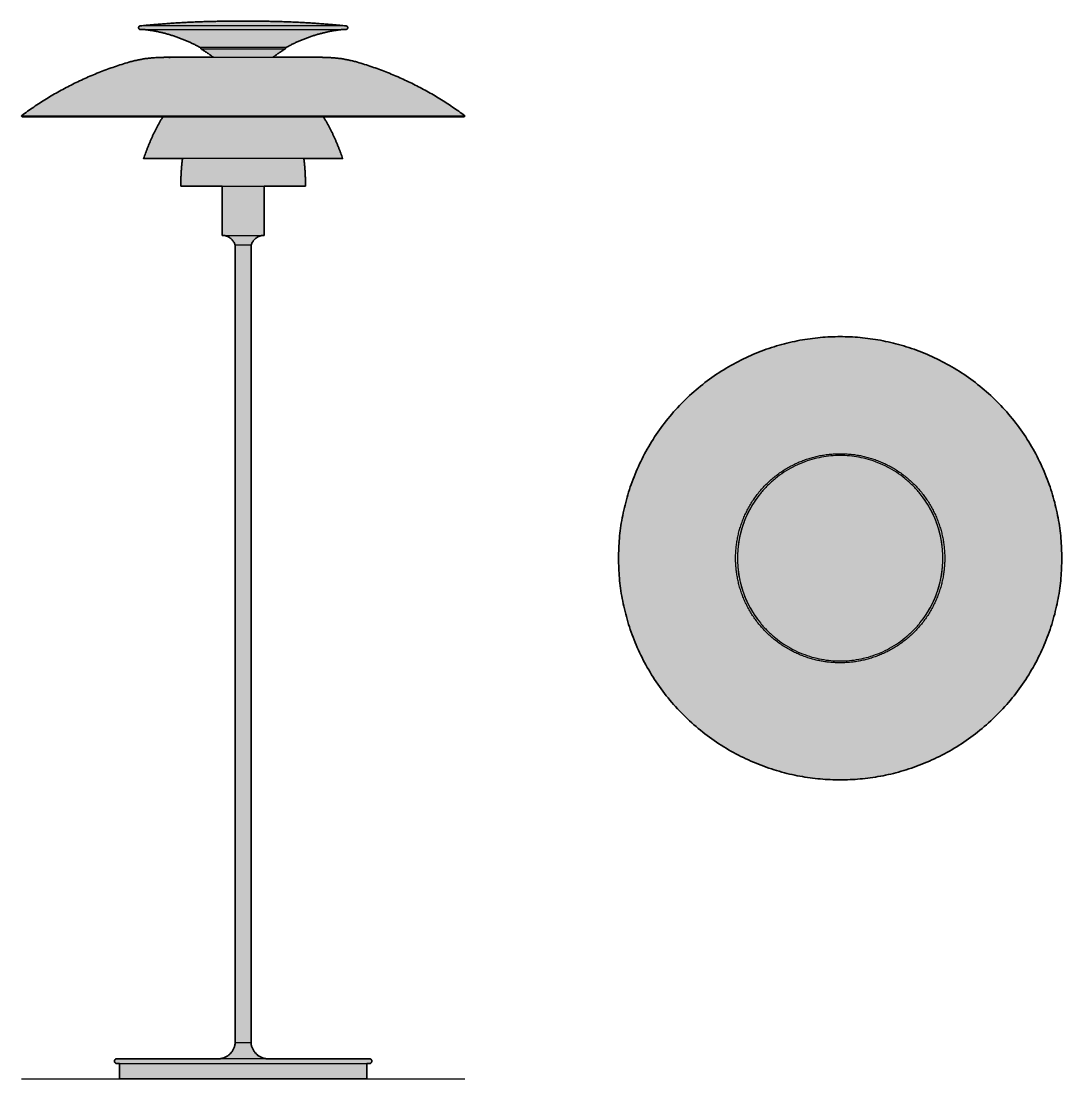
# Model space of a CAD drawing. Header units: millimetres. Extents: x 0 to 1291, y 0 to 1313.
import ezdxf

# ---------------------------------------------------------------- set-up
doc = ezdxf.new("R2010")
doc.units = ezdxf.units.MM
doc.layers.add('Blocks', color=7, linetype='Continuous')
doc.layers.add('Blocks$Fill', color=7, linetype='Continuous', true_color=0xffffff)
for name, color, linetype, lineweight, true_color in [('Blocks$Inner', 7, 'Continuous', 25, 0x007f00), ('Blocks$Outline', 7, 'Continuous', 35, 0xff3f3f), ('Groud', 7, 'Continuous', 25, 0x243775)]:
    doc.layers.add(name, color=color, linetype=linetype, lineweight=lineweight, true_color=true_color)

# ---------------------------------------------------------------- blocks, each defined once
blk = doc.blocks.new('PH 80 Floor Lamp Top')
at = {"layer": 'Blocks$Fill'}
blk.add_hatch(color=256, dxfattribs=at).paths.add_polyline_path([(0, 0), (0.1, -6.1), (0.3, -12.3), (0.6, -18.5), (1.1, -24.7), (1.8, -31), (2.5, -37.3), (3.5, -43.7), (4.6, -50.1), (5.9, -56.5), (7.3, -62.9), (8.9, -69.3), (10.6, -75.7), (12.5, -82.1), (14.6, -88.5), (16.9, -94.9), (19.3, -101.3), (21.9, -107.6), (24.7, -113.9), (27.6, -120.2), (30.7, -126.4), (34, -132.5), (37.5, -138.6), (41.1, -144.6), (44.8, -150.5), (48.8, -156.4), (52.9, -162.2), (57.1, -167.8), (61.5, -173.4), (66.1, -178.9), (70.8, -184.2), (75.6, -189.4), (80.6, -194.5), (85.7, -199.5), (90.9, -204.3), (96.2, -209), (101.7, -213.6), (107.3, -218), (112.9, -222.2), (118.7, -226.3), (124.6, -230.3), (130.5, -234), (136.5, -237.7), (142.6, -241.1), (148.8, -244.4), (155, -247.5), (161.2, -250.4), (167.5, -253.2), (173.8, -255.8), (180.2, -258.2), (186.6, -260.5), (193, -262.6), (199.4, -264.5), (205.8, -266.2), (212.2, -267.8), (218.7, -269.3), (225, -270.5), (231.4, -271.6), (237.8, -272.6), (244.1, -273.4), (250.4, -274), (256.6, -274.5), (262.8, -274.8), (269, -275), (275.1, -275.1), (281.2, -275), (287.4, -274.8), (293.6, -274.5), (299.8, -274), (306.1, -273.4), (312.4, -272.6), (318.8, -271.6), (325.2, -270.5), (331.6, -269.3), (338, -267.8), (344.4, -266.2), (350.8, -264.5), (357.2, -262.6), (363.6, -260.5), (370, -258.2), (376.4, -255.8), (382.7, -253.2), (389, -250.4), (395.3, -247.5), (401.5, -244.4), (407.6, -241.1), (413.7, -237.7), (419.7, -234), (425.7, -230.3), (431.5, -226.3), (437.3, -222.2), (442.9, -218), (448.5, -213.6), (454, -209), (459.3, -204.3), (464.5, -199.5), (469.6, -194.5), (474.6, -189.4), (479.4, -184.2), (484.1, -178.9), (488.7, -173.4), (493.1, -167.8), (497.3, -162.2), (501.4, -156.4), (505.4, -150.5), (509.1, -144.6), (512.8, -138.6), (516.2, -132.5), (519.5, -126.4), (522.6, -120.2), (525.5, -113.9), (528.3, -107.6), (530.9, -101.3), (533.3, -94.9), (535.6, -88.5), (537.7, -82.1), (539.6, -75.7), (541.4, -69.3), (542.9, -62.9), (544.4, -56.5), (545.6, -50.1), (546.7, -43.7), (547.7, -37.3), (548.5, -31), (549.1, -24.7), (549.6, -18.5), (549.9, -12.3), (550.1, -6.1), (550.2, 0), (550.1, 6.1), (549.9, 12.3), (549.6, 18.5), (549.1, 24.7), (548.5, 31), (547.7, 37.3), (546.7, 43.7), (545.6, 50.1), (544.4, 56.5), (542.9, 62.9), (541.4, 69.3), (539.6, 75.7), (537.7, 82.1), (535.6, 88.5), (533.3, 94.9), (530.9, 101.3), (528.3, 107.6), (525.5, 113.9), (522.6, 120.2), (519.5, 126.4), (516.2, 132.5), (512.8, 138.6), (509.1, 144.6), (505.4, 150.5), (501.4, 156.4), (497.3, 162.2), (493.1, 167.8), (488.7, 173.4), (484.1, 178.9), (479.4, 184.2), (474.6, 189.4), (469.6, 194.5), (464.5, 199.5), (459.3, 204.3), (454, 209), (448.5, 213.6), (442.9, 218), (437.3, 222.2), (431.5, 226.3), (425.7, 230.3), (419.7, 234), (413.7, 237.7), (407.6, 241.1), (401.5, 244.4), (395.3, 247.5), (389, 250.4), (382.7, 253.2), (376.4, 255.8), (370, 258.2), (363.6, 260.5), (357.2, 262.6), (350.8, 264.5), (344.4, 266.2), (338, 267.8), (331.6, 269.3), (325.2, 270.5), (318.8, 271.6), (312.4, 272.6), (306.1, 273.4), (299.8, 274), (293.6, 274.5), (287.4, 274.8), (281.2, 275), (275.1, 275.1), (269, 275), (262.8, 274.8), (256.6, 274.5), (250.4, 274), (244.1, 273.4), (237.8, 272.6), (231.4, 271.6), (225, 270.5), (218.7, 269.3), (212.2, 267.8), (205.8, 266.2), (199.4, 264.5), (193, 262.6), (186.6, 260.5), (180.2, 258.2), (173.8, 255.8), (167.5, 253.2), (161.2, 250.4), (155, 247.5), (148.8, 244.4), (142.6, 241.1), (136.5, 237.7), (130.5, 234), (124.6, 230.3), (118.7, 226.3), (112.9, 222.2), (107.3, 218), (101.7, 213.6), (96.2, 209), (90.9, 204.3), (85.7, 199.5), (80.6, 194.5), (75.6, 189.4), (70.8, 184.2), (66.1, 178.9), (61.5, 173.4), (57.1, 167.8), (52.9, 162.2), (48.8, 156.4), (44.8, 150.5), (41.1, 144.6), (37.5, 138.6), (34, 132.5), (30.7, 126.4), (27.6, 120.2), (24.7, 113.9), (21.9, 107.6), (19.3, 101.3), (16.9, 94.9), (14.6, 88.5), (12.5, 82.1), (10.6, 75.7), (8.9, 69.3), (7.3, 62.9), (5.9, 56.5), (4.6, 50.1), (3.5, 43.7), (2.5, 37.3), (1.8, 31), (1.1, 24.7), (0.6, 18.5), (0.3, 12.3), (0.1, 6.1)], flags=0)
at = {"layer": 'Blocks$Inner'}
for points, weights, knots in [([(550.2, 0), (550.2, 275.1), (275.1, 275.1), (0, 275.1), (0, 0)], [1, 0.707106781187, 1, 0.707106781187, 1], [864.277873, 864.277873, 864.277873, 1296.416809, 1296.416809, 1728.555746, 1728.555746, 1728.555746]), ([(145.3, 0), (145.3, 53.8), (183.3, 91.8), (221.4, 129.8), (275.1, 129.8), (328.9, 129.8), (366.9, 91.8), (404.9, 53.8), (404.9, 0)], [1, 0.853553390593, 0.853553390593, 0.853553390593, 1, 0.853553390593, 0.853553390593, 0.853553390593, 1], [430.061907, 430.061907, 430.061907, 537.577383, 537.577383, 645.09286, 645.09286, 752.608337, 752.608337, 860.123813, 860.123813, 860.123813]), ([(402.6, 0), (402.6, 127.5), (275.1, 127.5), (147.6, 127.5), (147.6, 0)], [1, 0.707106781187, 1, 0.707106781187, 1], [401.676207, 401.676207, 401.676207, 602.51431, 602.51431, 803.352414, 803.352414, 803.352414]), ([(0, 0), (0, -275.1), (275.1, -275.1), (550.2, -275.1), (550.2, 0)], [1, 0.707106781187, 1, 0.707106781187, 1], [1728.555746, 1728.555746, 1728.555746, 2160.694682, 2160.694682, 2592.833618, 2592.833618, 2592.833618]), ([(404.9, 0), (404.9, -53.8), (366.9, -91.8), (328.9, -129.8), (275.1, -129.8), (221.4, -129.8), (183.3, -91.8), (145.3, -53.8), (145.3, 0)], [1, 0.853553390593, 0.853553390593, 0.853553390593, 1, 0.853553390593, 0.853553390593, 0.853553390593, 1], [860.123813, 860.123813, 860.123813, 967.63929, 967.63929, 1075.154767, 1075.154767, 1182.670243, 1182.670243, 1290.18572, 1290.18572, 1290.18572]), ([(147.6, 0), (147.6, -127.5), (275.1, -127.5), (402.6, -127.5), (402.6, 0)], [1, 0.707106781187, 1, 0.707106781187, 1], [0, 0, 0, 200.838103, 200.838103, 401.676207, 401.676207, 401.676207])]:
    blk.add_rational_spline(points, weights, degree=2, knots=knots, dxfattribs=at)
for points in [[(171.9, 75), (164.1, 64.2), (151.8, 40.1), (147.5, 13.4), (147.6, 0)], [(402.6, 0), (402.7, 13.4), (398.4, 40.1), (386.1, 64.2), (378.3, 75)], [(378.3, -75), (386.1, -64.2), (398.4, -40.1), (402.7, -13.4), (402.6, 0)]]:
    blk.add_open_spline(points, degree=3, dxfattribs=at)
blk.add_open_spline([(147.6, 0), (147.5, -13.4), (151.8, -40.1), (164.1, -64.2), (171.9, -75), (172, -75)], degree=3, knots=[803.3524137, 803.3524137, 803.3524137, 803.3524137, 803.4524137, 803.5524137, 803.5524904, 803.5524904, 803.5524904, 803.5524904], dxfattribs=at)
at = {"layer": 'Blocks$Outline'}
for points in [[(550.2, 0), (550.2, 275.1), (275.1, 275.1), (0, 275.1), (0, 0)], [(0, 0), (0, -275.1), (275.1, -275.1), (550.2, -275.1), (550.2, 0)]]:
    blk.add_rational_spline(points, [1, 0.707106781187, 1, 0.707106781187, 1], degree=2, knots=[0, 0, 0, 432.138936, 432.138936, 864.277873, 864.277873, 864.277873], dxfattribs=at)
blk = doc.blocks.new('PH 80 Floor Lamp Side')
at = {"layer": 'Blocks$Fill'}
blk.add_hatch(color=256, dxfattribs=at).paths.add_polyline_path([(428.7, 0), (428.7, 0), (121.9, 0), (121.9, 0), (121.9, 18.9), (118.6, 18.9), (118.6, 18.9), (118.5, 18.9), (118.4, 18.9), (118.3, 18.9), (118.3, 18.9), (118.2, 18.9), (118.1, 18.9), (118.1, 19), (118, 19), (117.9, 19), (117.9, 19), (117.8, 19), (117.7, 19), (117.6, 19.1), (117.6, 19.1), (117.5, 19.1), (117.4, 19.1), (117.4, 19.2), (117.3, 19.2), (117.2, 19.2), (117.2, 19.3), (117.1, 19.3), (117, 19.4), (117, 19.4), (116.9, 19.4), (116.8, 19.5), (116.8, 19.5), (116.7, 19.6), (116.6, 19.6), (116.6, 19.7), (116.5, 19.7), (116.5, 19.8), (116.4, 19.9), (116.4, 19.9), (116.3, 20), (116.3, 20), (116.2, 20.1), (116.2, 20.2), (116.1, 20.2), (116.1, 20.3), (116, 20.3), (116, 20.4), (115.9, 20.5), (115.9, 20.5), (115.9, 20.6), (115.8, 20.7), (115.8, 20.8), (115.8, 20.8), (115.8, 20.9), (115.7, 21), (115.7, 21), (115.7, 21.1), (115.7, 21.2), (115.7, 21.3), (115.6, 21.3), (115.6, 21.4), (115.6, 21.5), (115.6, 21.5), (115.6, 21.6), (115.6, 21.7), (115.6, 21.7), (115.6, 21.8), (115.6, 21.9), (115.6, 22), (115.6, 22), (115.6, 22.1), (115.6, 22.2), (115.6, 22.2), (115.6, 22.3), (115.6, 22.4), (115.6, 22.4), (115.6, 22.5), (115.6, 22.6), (115.7, 22.6), (115.7, 22.7), (115.7, 22.8), (115.7, 22.9), (115.7, 22.9), (115.8, 23), (115.8, 23.1), (115.8, 23.1), (115.8, 23.2), (115.9, 23.3), (115.9, 23.4), (115.9, 23.4), (116, 23.5), (116, 23.6), (116.1, 23.6), (116.1, 23.7), (116.2, 23.7), (116.2, 23.8), (116.3, 23.9), (116.3, 23.9), (116.4, 24), (116.4, 24.1), (116.5, 24.1), (116.5, 24.2), (116.6, 24.2), (116.6, 24.3), (116.7, 24.3), (116.8, 24.4), (116.8, 24.4), (116.9, 24.5), (117, 24.5), (117, 24.5), (117.1, 24.6), (117.2, 24.6), (117.2, 24.7), (117.3, 24.7), (117.4, 24.7), (117.4, 24.8), (117.5, 24.8), (117.6, 24.8), (117.6, 24.8), (117.7, 24.9), (117.8, 24.9), (117.9, 24.9), (117.9, 24.9), (118, 24.9), (118.1, 24.9), (118.1, 25), (118.2, 25), (118.3, 25), (118.3, 25), (118.4, 25), (118.5, 25), (118.6, 25), (118.6, 25), (246.9, 25), (247.3, 25.1), (247.7, 25.1), (248.1, 25.2), (248.6, 25.3), (249, 25.4), (249.4, 25.5), (249.9, 25.6), (250.3, 25.8), (250.7, 25.9), (251.1, 26.1), (251.6, 26.2), (252, 26.4), (252.4, 26.6), (252.8, 26.8), (253.3, 27), (253.7, 27.2), (254.1, 27.4), (254.5, 27.6), (254.9, 27.8), (255.3, 28.1), (255.7, 28.3), (256.1, 28.6), (256.5, 28.9), (256.9, 29.2), (257.2, 29.4), (257.6, 29.7), (258, 30.1), (258.3, 30.4), (258.7, 30.7), (259, 31), (259.4, 31.4), (259.7, 31.7), (260, 32.1), (260.4, 32.4), (260.7, 32.8), (261, 33.2), (261.3, 33.6), (261.5, 33.9), (261.8, 34.3), (262.1, 34.7), (262.3, 35.1), (262.6, 35.5), (262.8, 36), (263, 36.4), (263.2, 36.8), (263.5, 37.2), (263.7, 37.6), (263.8, 38.1), (264, 38.5), (264.2, 38.9), (264.3, 39.4), (264.5, 39.8), (264.6, 40.2), (264.8, 40.7), (264.9, 41.1), (265, 41.5), (265.1, 42), (265.2, 42.4), (265.3, 42.8), (265.3, 43.3), (265.4, 43.7), (265.4, 44.1), (265.5, 44.6), (265.5, 45), (265.3, 45), (265.3, 45), (265.3, 45), (265.3, 45), (265.3, 45), (265.3, 45), (265.3, 45), (265.3, 45), (265.3, 45), (265.3, 1035), (265.2, 1035.3), (265.1, 1035.6), (265, 1035.9), (264.9, 1036.2), (264.8, 1036.5), (264.7, 1036.8), (264.5, 1037.1), (264.4, 1037.4), (264.2, 1037.7), (264.1, 1038), (263.9, 1038.3), (263.8, 1038.6), (263.6, 1038.8), (263.4, 1039.1), (263.3, 1039.4), (263.1, 1039.7), (262.9, 1040), (262.7, 1040.2), (262.5, 1040.5), (262.3, 1040.8), (262.1, 1041), (261.8, 1041.3), (261.6, 1041.6), (261.4, 1041.8), (261.1, 1042.1), (260.9, 1042.3), (260.6, 1042.5), (260.4, 1042.8), (260.1, 1043), (259.9, 1043.2), (259.6, 1043.4), (259.3, 1043.7), (259, 1043.9), (258.8, 1044.1), (258.5, 1044.3), (258.2, 1044.4), (257.9, 1044.6), (257.6, 1044.8), (257.3, 1045), (257, 1045.1), (256.7, 1045.3), (256.4, 1045.4), (256.1, 1045.6), (255.7, 1045.7), (255.4, 1045.8), (255.1, 1046), (254.8, 1046.1), (254.5, 1046.2), (254.2, 1046.3), (253.8, 1046.4), (253.5, 1046.5), (253.2, 1046.5), (252.9, 1046.6), (252.5, 1046.7), (252.2, 1046.7), (251.9, 1046.8), (251.6, 1046.8), (251.3, 1046.9), (250.9, 1046.9), (250.6, 1046.9), (250.3, 1047), (250, 1047), (249.7, 1047), (249.4, 1047), (249.4, 1108.1), (211.5, 1108.1), (201.3, 1108.1), (198.9, 1108.1), (198.3, 1108.1), (198.2, 1108.1), (198.1, 1108.1), (198.1, 1108.1), (198.1, 1108.1), (198.1, 1108.1), (198.1, 1112.4), (198.1, 1116.7), (198.2, 1120.9), (198.4, 1125.2), (198.7, 1129.5), (199, 1133.8), (199.5, 1138), (200, 1142.3), (163.5, 1142.3), (154.5, 1142.3), (152.4, 1142.3), (151.9, 1142.3), (151.8, 1142.3), (151.8, 1142.3), (151.8, 1142.3), (151.8, 1142.3), (151.8, 1142.3), (154.1, 1149), (156.6, 1155.7), (159.3, 1162.3), (162.2, 1168.8), (165.3, 1175.3), (168.6, 1181.6), (172, 1187.9), (175.6, 1194.1), (1.9, 1194.1), (1.9, 1194.1), (1.8, 1194.1), (1.8, 1194.1), (1.8, 1194.1), (1.7, 1194.1), (1.7, 1194.1), (1.7, 1194.1), (1.6, 1194.1), (1.6, 1194.1), (1.5, 1194.1), (1.5, 1194.1), (1.5, 1194.1), (1.4, 1194.1), (1.4, 1194.1), (1.4, 1194.2), (1.3, 1194.2), (1.3, 1194.2), (1.3, 1194.2), (1.2, 1194.2), (1.2, 1194.2), (1.2, 1194.2), (1.1, 1194.3), (1.1, 1194.3), (1, 1194.3), (1, 1194.3), (1, 1194.3), (0.9, 1194.3), (0.9, 1194.4), (0.9, 1194.4), (0.8, 1194.4), (0.8, 1194.4), (0.8, 1194.5), (0.8, 1194.5), (0.7, 1194.5), (0.7, 1194.5), (0.7, 1194.6), (0.6, 1194.6), (0.6, 1194.6), (0.6, 1194.7), (0.6, 1194.7), (0.5, 1194.7), (0.5, 1194.7), (0.5, 1194.8), (0.5, 1194.8), (0.4, 1194.8), (0.4, 1194.9), (0.4, 1194.9), (0.4, 1194.9), (0.4, 1195), (0.3, 1195), (0.3, 1195), (0.3, 1195.1), (0.3, 1195.1), (0.3, 1195.1), (0.3, 1195.2), (0.3, 1195.2), (0.2, 1195.2), (0.2, 1195.3), (0.2, 1195.3), (0.2, 1195.3), (0.2, 1195.4), (0.2, 1195.4), (0.2, 1195.5), (0.2, 1195.5), (0.2, 1195.5), (7.7, 1201), (15.4, 1206.3), (23.2, 1211.5), (31.1, 1216.5), (39.1, 1221.3), (47.3, 1225.9), (55.5, 1230.4), (63.9, 1234.6), (72.3, 1238.7), (80.8, 1242.6), (89.4, 1246.3), (98.1, 1249.8), (106.9, 1253.2), (115.7, 1256.3), (124.6, 1259.2), (133.5, 1261.9), (136, 1262.6), (138.5, 1263.3), (141, 1263.9), (143.5, 1264.5), (146.1, 1265), (148.6, 1265.5), (151.2, 1265.9), (153.8, 1266.3), (156.4, 1266.6), (158.9, 1266.9), (161.5, 1267.2), (164.1, 1267.4), (166.7, 1267.6), (169.3, 1267.7), (171.9, 1267.7), (174.5, 1267.8), (175.1, 1267.8), (176.3, 1267.9), (177.5, 1268), (178.7, 1268.1), (179.9, 1268.1), (179.9, 1268.1), (238.4, 1268.1), (234.5, 1270.9), (230.7, 1273.6), (226.7, 1276.2), (222.7, 1278.7), (222.7, 1280), (222.4, 1280), (222.3, 1280), (222.2, 1280), (222.2, 1280), (222.2, 1280), (222.2, 1280), (222.2, 1280), (222.2, 1280), (222.2, 1280), (218.3, 1282.1), (214.2, 1284.2), (210.1, 1286.2), (206, 1288), (201.8, 1289.8), (197.5, 1291.5), (193.2, 1293.1), (188.9, 1294.5), (184.5, 1295.9), (180.2, 1297.1), (175.7, 1298.3), (171.3, 1299.3), (166.8, 1300.2), (162.4, 1301.1), (157.9, 1301.8), (153.4, 1302.4), (151.9, 1302.5), (147.7, 1302.5), (147.7, 1302.5), (147.6, 1302.5), (147.6, 1302.5), (147.5, 1302.5), (147.5, 1302.6), (147.4, 1302.6), (147.4, 1302.6), (147.3, 1302.6), (147.3, 1302.6), (147.2, 1302.6), (147.2, 1302.6), (147.1, 1302.6), (147.1, 1302.6), (147, 1302.7), (147, 1302.7), (146.9, 1302.7), (146.9, 1302.7), (146.8, 1302.7), (146.8, 1302.8), (146.7, 1302.8), (146.7, 1302.8), (146.6, 1302.8), (146.6, 1302.9), (146.5, 1302.9), (146.5, 1302.9), (146.4, 1303), (146.4, 1303), (146.3, 1303), (146.3, 1303.1), (146.2, 1303.1), (146.2, 1303.2), (146.2, 1303.2), (146.1, 1303.2), (146.1, 1303.3), (146, 1303.3), (146, 1303.4), (146, 1303.4), (145.9, 1303.5), (145.9, 1303.5), (145.9, 1303.6), (145.8, 1303.6), (145.8, 1303.7), (145.8, 1303.7), (145.8, 1303.8), (145.7, 1303.8), (145.7, 1303.9), (145.7, 1303.9), (145.7, 1304), (145.6, 1304), (145.6, 1304.1), (145.6, 1304.1), (145.6, 1304.2), (145.6, 1304.2), (145.6, 1304.3), (145.6, 1304.3), (145.5, 1304.4), (145.5, 1304.4), (145.5, 1304.5), (145.5, 1304.5), (145.5, 1304.6), (145.5, 1304.6), (145.5, 1304.7), (145.5, 1304.7), (145.5, 1304.8), (145.5, 1304.8), (145.5, 1304.9), (145.5, 1304.9), (145.5, 1305), (145.5, 1305), (145.5, 1305.1), (145.5, 1305.1), (145.5, 1305.2), (145.6, 1305.3), (145.6, 1305.3), (145.6, 1305.4), (145.6, 1305.4), (145.6, 1305.5), (145.6, 1305.5), (145.6, 1305.6), (145.7, 1305.6), (145.7, 1305.7), (145.7, 1305.7), (145.7, 1305.8), (145.8, 1305.8), (145.8, 1305.9), (145.8, 1305.9), (145.8, 1306), (145.9, 1306), (145.9, 1306.1), (145.9, 1306.1), (146, 1306.2), (146, 1306.2), (146, 1306.3), (146.1, 1306.3), (146.1, 1306.3), (146.2, 1306.4), (146.2, 1306.4), (146.2, 1306.5), (146.3, 1306.5), (146.3, 1306.5), (146.4, 1306.6), (146.4, 1306.6), (146.5, 1306.6), (146.5, 1306.7), (146.6, 1306.7), (146.6, 1306.7), (146.7, 1306.8), (146.7, 1306.8), (146.8, 1306.8), (146.8, 1306.8), (146.9, 1306.9), (146.9, 1306.9), (147, 1306.9), (147, 1306.9), (147.1, 1306.9), (147.1, 1307), (147.2, 1307), (147.2, 1307), (147.3, 1307), (147.3, 1307), (147.4, 1307), (147.4, 1307), (147.5, 1307), (147.6, 1307), (147.6, 1307), (147.7, 1307), (147.7, 1307), (147.8, 1307), (177, 1309.6), (206.4, 1311.4), (235.8, 1312.5), (265.2, 1312.9), (275.3, 1312.9), (285.4, 1312.9), (285.4, 1312.9), (285.4, 1312.9), (314.8, 1312.5), (344.2, 1311.4), (373.5, 1309.6), (402.8, 1307), (402.9, 1307), (402.9, 1307), (403, 1307), (403, 1307), (403.1, 1307), (403.1, 1307), (403.2, 1307), (403.2, 1307), (403.3, 1307), (403.3, 1307), (403.4, 1307), (403.4, 1307), (403.5, 1306.9), (403.5, 1306.9), (403.6, 1306.9), (403.6, 1306.9), (403.7, 1306.9), (403.7, 1306.8), (403.8, 1306.8), (403.9, 1306.8), (403.9, 1306.8), (404, 1306.7), (404, 1306.7), (404, 1306.7), (404.1, 1306.6), (404.1, 1306.6), (404.2, 1306.6), (404.2, 1306.5), (404.3, 1306.5), (404.3, 1306.5), (404.4, 1306.4), (404.4, 1306.4), (404.4, 1306.3), (404.5, 1306.3), (404.5, 1306.3), (404.6, 1306.2), (404.6, 1306.2), (404.6, 1306.1), (404.7, 1306.1), (404.7, 1306), (404.7, 1306), (404.8, 1305.9), (404.8, 1305.9), (404.8, 1305.8), (404.8, 1305.8), (404.9, 1305.7), (404.9, 1305.7), (404.9, 1305.6), (404.9, 1305.6), (404.9, 1305.5), (405, 1305.5), (405, 1305.4), (405, 1305.4), (405, 1305.3), (405, 1305.3), (405, 1305.2), (405, 1305.1), (405, 1305.1), (405.1, 1305), (405.1, 1305), (405.1, 1304.9), (405.1, 1304.9), (405.1, 1304.8), (405.1, 1304.8), (405.1, 1304.7), (405.1, 1304.7), (405.1, 1304.6), (405.1, 1304.6), (405.1, 1304.5), (405, 1304.5), (405, 1304.4), (405, 1304.4), (405, 1304.3), (405, 1304.3), (405, 1304.2), (405, 1304.2), (405, 1304.1), (404.9, 1304.1), (404.9, 1304), (404.9, 1304), (404.9, 1303.9), (404.9, 1303.9), (404.8, 1303.8), (404.8, 1303.8), (404.8, 1303.7), (404.8, 1303.7), (404.7, 1303.6), (404.7, 1303.6), (404.7, 1303.5), (404.6, 1303.5), (404.6, 1303.4), (404.6, 1303.4), (404.5, 1303.3), (404.5, 1303.3), (404.4, 1303.2), (404.4, 1303.2), (404.4, 1303.2), (404.3, 1303.1), (404.3, 1303.1), (404.2, 1303), (404.2, 1303), (404.1, 1303), (404.1, 1302.9), (404, 1302.9), (404, 1302.9), (404, 1302.8), (403.9, 1302.8), (403.9, 1302.8), (403.8, 1302.8), (403.7, 1302.7), (403.7, 1302.7), (403.6, 1302.7), (403.6, 1302.7), (403.5, 1302.7), (403.5, 1302.6), (403.4, 1302.6), (403.4, 1302.6), (403.3, 1302.6), (403.3, 1302.6), (403.2, 1302.6), (403.2, 1302.6), (403.1, 1302.6), (403.1, 1302.6), (403, 1302.5), (403, 1302.5), (402.9, 1302.5), (402.9, 1302.5), (402.8, 1302.5), (398.7, 1302.5), (397.2, 1302.4), (392.7, 1301.8), (388.2, 1301.1), (383.7, 1300.2), (379.3, 1299.3), (374.8, 1298.3), (370.4, 1297.1), (366, 1295.9), (361.7, 1294.5), (357.3, 1293.1), (353, 1291.5), (348.8, 1289.8), (344.6, 1288), (340.4, 1286.2), (336.4, 1284.2), (332.3, 1282.1), (328.3, 1280), (328.3, 1280), (328.3, 1280), (328.3, 1280), (328.3, 1280), (328.3, 1280), (328.3, 1280), (328.3, 1280), (328.2, 1280), (327.9, 1280), (327.9, 1278.7), (323.9, 1276.2), (319.9, 1273.6), (316, 1270.9), (312.2, 1268.1), (342.7, 1268.1), (364, 1268.1), (370.7, 1268.1), (370.7, 1268.1), (371.9, 1268.1), (373.1, 1268), (374.3, 1267.9), (375.5, 1267.8), (376.1, 1267.8), (378.7, 1267.7), (381.3, 1267.7), (383.8, 1267.6), (386.4, 1267.4), (389, 1267.2), (391.6, 1266.9), (394.2, 1266.6), (396.8, 1266.3), (399.4, 1265.9), (401.9, 1265.5), (404.5, 1265), (407, 1264.5), (409.6, 1263.9), (412.1, 1263.3), (414.6, 1262.6), (417.1, 1261.9), (426, 1259.2), (434.9, 1256.3), (443.7, 1253.2), (452.4, 1249.8), (461.1, 1246.3), (469.7, 1242.6), (478.3, 1238.7), (486.7, 1234.6), (495.1, 1230.4), (503.3, 1225.9), (511.5, 1221.3), (519.5, 1216.5), (527.4, 1211.5), (535.2, 1206.3), (542.9, 1201), (550.4, 1195.5), (550.4, 1195.5), (550.4, 1195.5), (550.4, 1195.4), (550.4, 1195.4), (550.4, 1195.3), (550.3, 1195.3), (550.3, 1195.3), (550.3, 1195.2), (550.3, 1195.2), (550.3, 1195.2), (550.3, 1195.1), (550.3, 1195.1), (550.3, 1195.1), (550.2, 1195), (550.2, 1195), (550.2, 1195), (550.2, 1194.9), (550.2, 1194.9), (550.1, 1194.9), (550.1, 1194.8), (550.1, 1194.8), (550.1, 1194.8), (550.1, 1194.7), (550, 1194.7), (550, 1194.7), (550, 1194.7), (550, 1194.6), (549.9, 1194.6), (549.9, 1194.6), (549.9, 1194.5), (549.8, 1194.5), (549.8, 1194.5), (549.8, 1194.5), (549.8, 1194.4), (549.7, 1194.4), (549.7, 1194.4), (549.7, 1194.4), (549.6, 1194.3), (549.6, 1194.3), (549.6, 1194.3), (549.5, 1194.3), (549.5, 1194.3), (549.5, 1194.3), (549.4, 1194.2), (549.4, 1194.2), (549.3, 1194.2), (549.3, 1194.2), (549.3, 1194.2), (549.2, 1194.2), (549.2, 1194.2), (549.2, 1194.1), (549.1, 1194.1), (549.1, 1194.1), (549.1, 1194.1), (549, 1194.1), (549, 1194.1), (549, 1194.1), (548.9, 1194.1), (548.9, 1194.1), (548.8, 1194.1), (548.8, 1194.1), (548.8, 1194.1), (548.7, 1194.1), (548.7, 1194.1), (375, 1194.1), (378.6, 1187.9), (382, 1181.6), (385.3, 1175.3), (388.3, 1168.8), (391.2, 1162.3), (393.9, 1155.7), (396.5, 1149), (398.8, 1142.3), (398.8, 1142.3), (398.8, 1142.3), (398.8, 1142.3), (398.8, 1142.3), (398.6, 1142.3), (398.1, 1142.3), (396, 1142.3), (387.1, 1142.3), (350.6, 1142.3), (351.1, 1138), (351.6, 1133.8), (351.9, 1129.5), (352.2, 1125.2), (352.4, 1120.9), (352.5, 1116.7), (352.5, 1112.4), (352.5, 1108.1), (352.5, 1108.1), (352.5, 1108.1), (352.4, 1108.1), (352.4, 1108.1), (352.3, 1108.1), (351.7, 1108.1), (349.3, 1108.1), (339.1, 1108.1), (301.2, 1108.1), (301.2, 1047), (300.9, 1047), (300.6, 1047), (300.3, 1047), (299.9, 1046.9), (299.6, 1046.9), (299.3, 1046.9), (299, 1046.8), (298.7, 1046.8), (298.3, 1046.7), (298, 1046.7), (297.7, 1046.6), (297.4, 1046.5), (297.1, 1046.5), (296.7, 1046.4), (296.4, 1046.3), (296.1, 1046.2), (295.8, 1046.1), (295.5, 1046), (295.1, 1045.8), (294.8, 1045.7), (294.5, 1045.6), (294.2, 1045.4), (293.9, 1045.3), (293.6, 1045.1), (293.3, 1045), (293, 1044.8), (292.7, 1044.6), (292.4, 1044.4), (292.1, 1044.3), (291.8, 1044.1), (291.5, 1043.9), (291.2, 1043.7), (291, 1043.4), (290.7, 1043.2), (290.4, 1043), (290.2, 1042.8), (289.9, 1042.5), (289.7, 1042.3), (289.4, 1042.1), (289.2, 1041.8), (289, 1041.6), (288.7, 1041.3), (288.5, 1041), (288.3, 1040.8), (288.1, 1040.5), (287.9, 1040.2), (287.7, 1040), (287.5, 1039.7), (287.3, 1039.4), (287.1, 1039.1), (286.9, 1038.8), (286.8, 1038.6), (286.6, 1038.3), (286.5, 1038), (286.3, 1037.7), (286.2, 1037.4), (286, 1037.1), (285.9, 1036.8), (285.8, 1036.5), (285.7, 1036.2), (285.6, 1035.9), (285.5, 1035.6), (285.4, 1035.3), (285.3, 1035), (285.3, 45), (285.3, 45), (285.3, 45), (285.3, 45), (285.3, 45), (285.3, 45), (285.3, 45), (285.3, 45), (285.2, 45), (285.1, 45), (285.1, 44.6), (285.1, 44.1), (285.2, 43.7), (285.2, 43.3), (285.3, 42.8), (285.4, 42.4), (285.5, 42), (285.6, 41.5), (285.7, 41.1), (285.8, 40.7), (285.9, 40.2), (286.1, 39.8), (286.2, 39.4), (286.4, 38.9), (286.6, 38.5), (286.7, 38.1), (286.9, 37.6), (287.1, 37.2), (287.3, 36.8), (287.5, 36.4), (287.8, 36), (288, 35.5), (288.2, 35.1), (288.5, 34.7), (288.8, 34.3), (289, 33.9), (289.3, 33.6), (289.6, 33.2), (289.9, 32.8), (290.2, 32.4), (290.5, 32.1), (290.9, 31.7), (291.2, 31.4), (291.5, 31), (291.9, 30.7), (292.2, 30.4), (292.6, 30.1), (292.9, 29.7), (293.3, 29.4), (293.7, 29.2), (294.1, 28.9), (294.5, 28.6), (294.9, 28.3), (295.3, 28.1), (295.7, 27.8), (296.1, 27.6), (296.5, 27.4), (296.9, 27.2), (297.3, 27), (297.7, 26.8), (298.2, 26.6), (298.6, 26.4), (299, 26.2), (299.4, 26.1), (299.9, 25.9), (300.3, 25.8), (300.7, 25.6), (301.1, 25.5), (301.6, 25.4), (302, 25.3), (302.4, 25.2), (302.9, 25.1), (303.3, 25.1), (303.7, 25), (432, 25), (432, 25), (432.1, 25), (432.2, 25), (432.2, 25), (432.3, 25), (432.4, 25), (432.4, 25), (432.5, 24.9), (432.6, 24.9), (432.6, 24.9), (432.7, 24.9), (432.8, 24.9), (432.9, 24.9), (432.9, 24.8), (433, 24.8), (433.1, 24.8), (433.1, 24.8), (433.2, 24.7), (433.3, 24.7), (433.4, 24.7), (433.4, 24.6), (433.5, 24.6), (433.6, 24.5), (433.6, 24.5), (433.7, 24.5), (433.7, 24.4), (433.8, 24.4), (433.9, 24.3), (433.9, 24.3), (434, 24.2), (434.1, 24.2), (434.1, 24.1), (434.2, 24.1), (434.2, 24), (434.3, 23.9), (434.3, 23.9), (434.4, 23.8), (434.4, 23.7), (434.5, 23.7), (434.5, 23.6), (434.5, 23.6), (434.6, 23.5), (434.6, 23.4), (434.7, 23.4), (434.7, 23.3), (434.7, 23.2), (434.8, 23.1), (434.8, 23.1), (434.8, 23), (434.8, 22.9), (434.9, 22.9), (434.9, 22.8), (434.9, 22.7), (434.9, 22.6), (434.9, 22.6), (434.9, 22.5), (435, 22.4), (435, 22.4), (435, 22.3), (435, 22.2), (435, 22.2), (435, 22.1), (435, 22), (435, 22), (435, 21.9), (435, 21.8), (435, 21.7), (435, 21.7), (435, 21.6), (435, 21.5), (435, 21.5), (434.9, 21.4), (434.9, 21.3), (434.9, 21.3), (434.9, 21.2), (434.9, 21.1), (434.9, 21), (434.8, 21), (434.8, 20.9), (434.8, 20.8), (434.8, 20.8), (434.7, 20.7), (434.7, 20.6), (434.7, 20.5), (434.6, 20.5), (434.6, 20.4), (434.5, 20.3), (434.5, 20.3), (434.5, 20.2), (434.4, 20.2), (434.4, 20.1), (434.3, 20), (434.3, 20), (434.2, 19.9), (434.2, 19.9), (434.1, 19.8), (434.1, 19.7), (434, 19.7), (433.9, 19.6), (433.9, 19.6), (433.8, 19.5), (433.7, 19.5), (433.7, 19.4), (433.6, 19.4), (433.6, 19.4), (433.5, 19.3), (433.4, 19.3), (433.4, 19.2), (433.3, 19.2), (433.2, 19.2), (433.1, 19.1), (433.1, 19.1), (433, 19.1), (432.9, 19.1), (432.9, 19), (432.8, 19), (432.7, 19), (432.6, 19), (432.6, 19), (432.5, 19), (432.4, 18.9), (432.4, 18.9), (432.3, 18.9), (432.2, 18.9), (432.2, 18.9), (432.1, 18.9), (432, 18.9), (432, 18.9), (428.7, 18.9)], flags=0)
at = {"layer": 'Blocks$Inner'}
for points, weights, degree, knots in [([(147.8, 1307), (145.5, 1307), (145.5, 1304.8), (145.5, 1302.5), (147.7, 1302.5)], [1, 0.707106781186, 1, 0.707650194655, 0.998915189486], 2, [223.6408, 223.6408, 223.6408, 227.177221, 227.177221, 230.70708, 230.70708, 230.70708]), ([(402.8, 1307), (402.8, 1307), (275.3, 1307), (147.8, 1307), (147.8, 1307)], [1, 0.707106781187, 1, 0.707106781187, 1], 2, [0.000002, 0.000002, 0.000002, 200.838105, 200.838105, 401.676209, 401.676209, 401.676209]), ([(275.3, 1312.9), (280.6, 1312.9), (284.7, 1312.9), (285.4, 1312.9), (285.4, 1312.9), (282, 1312.9), (275.3, 1312.8)], [0.999786737468, 0.820834609007, 0.805921931635, 0.955048705353, 0.955048705353, 0.955048705353, 0.955048705353], 3, [12, 12, 12, 12, 28.057716, 28.057716, 28.057716, 38.215003, 38.215003, 38.215003, 38.215003]), ([(402.8, 1302.5), (405.1, 1302.5), (405.1, 1304.8), (405.1, 1307), (402.8, 1307)], [0.999691641898, 0.707261041483, 1, 0.707106781186, 1], 2, [41.0596719, 41.0596719, 41.0596719, 41.5594086, 41.5594086, 42.0594086, 42.0594086, 42.0594086]), ([(328.3, 1280), (328.3, 1280), (275.3, 1280), (222.2, 1280), (222.2, 1280)], [1, 0.707106781187, 1, 0.707106781187, 1], 2, [1.013599, 1.013599, 1.013599, 84.334333, 84.334333, 167.655067, 167.655067, 167.655067]), ([(222.7, 1278.7), (222.7, 1278.7), (275.3, 1278.7), (327.9, 1278.7), (327.9, 1278.7)], [1, 0.707106781187, 1, 0.707106781187, 1], 2, [0, 0, 0, 82.572287, 82.572287, 165.144573, 165.144573, 165.144573]), ([(376.1, 1267.8), (376, 1267.8), (376, 1267.8), (376, 1267.8), (375.9, 1267.8), (375.8, 1267.8), (375.6, 1267.8), (375.1, 1267.8), (374.8, 1267.8), (373.2, 1267.8), (371.4, 1267.8), (363.9, 1267.8), (356.3, 1267.8), (346.5, 1267.8), (326.9, 1267.8), (301.6, 1267.8), (275.3, 1267.8), (249, 1267.8), (223.7, 1267.8), (204, 1267.8), (194.3, 1267.8), (186.6, 1267.8), (179.2, 1267.8), (177.4, 1267.8), (175.8, 1267.8), (175.5, 1267.8), (175, 1267.8), (174.8, 1267.8), (174.6, 1267.8), (174.6, 1267.8), (174.5, 1267.8), (174.5, 1267.8), (174.5, 1267.8)], [1, 1, 1, 1, 1, 1, 1, 1, 1, 1, 1, 1, 1, 1, 1, 1.05719095842, 1.17157287525, 1.05719095842, 1, 1, 1, 1, 1, 1, 1, 1, 1, 1, 1, 1, 1, 1, 1], 3, [-0.013515, -0.013515, -0.013515, -0.013515, 1.5085, 1.5085, 4.552636, 4.552636, 10.782285, 10.782285, 17.145942, 17.145942, 36.979402, 36.979402, 78.881016, 78.881016, 78.881016, 160.660396, 160.660396, 160.660396, 242.439776, 242.439776, 242.439776, 284.341472, 284.341472, 304.174972, 304.174972, 310.538642, 310.538642, 316.768303, 316.768303, 319.812445, 319.812445, 321.3344, 321.3344, 321.3344, 321.3344]), ([(179.9, 1268.1), (179.9, 1268.1), (207.8, 1268.1), (235.8, 1268.1), (275.3, 1268.1), (314.8, 1268.1), (342.7, 1268.1), (370.7, 1268.1), (370.7, 1268.1)], [1, 0.853553390593, 0.853553390593, 0.853553390593, 1, 0.853553390593, 0.853553390593, 0.853553390593, 1], 2, [182.994332, 182.994332, 182.994332, 262.015579, 262.015579, 341.036827, 341.036827, 420.058074, 420.058074, 499.079321, 499.079321, 499.079321]), ([(0.2, 1195.5), (0.2, 1195.5), (275.3, 1195.5), (550.4, 1195.5), (550.4, 1195.5)], [1, 0.707106781187, 1, 0.707106781187, 1], 2, [323.320885, 323.320885, 323.320885, 755.459821, 755.459821, 1187.598757, 1187.598757, 1187.598757]), ([(1.9, 1194.1), (1.9, 1194.1), (81.9, 1194.1), (162, 1194.1), (275.3, 1194.1), (388.5, 1194.1), (468.6, 1194.1), (548.7, 1194.1), (548.7, 1194.1)], [1, 0.853553390593, 0.853553390593, 0.853553390593, 1, 0.853553390593, 0.853553390593, 0.853553390593, 1], 2, [-2.689489, -2.689489, -2.689489, 223.81728, 223.81728, 450.324049, 450.324049, 676.830818, 676.830818, 903.337587, 903.337587, 903.337587]), ([(398.8, 1142.3), (398.8, 1142.3), (275.3, 1142.3), (151.8, 1142.3), (151.8, 1142.3)], [1, 0.707106781187, 1, 0.707106781187, 1], 2, [1, 1, 1, 195.025168, 195.025168, 389.050337, 389.050337, 389.050337]), ([(198.1, 1108.1), (198.1, 1108.1), (275.3, 1108.1), (352.5, 1108.1), (352.5, 1108.1)], [1, 0.707106781187, 1, 0.707106781187, 1], 2, [0, 0, 0, 121.223327, 121.223327, 242.446655, 242.446655, 242.446655]), ([(249.4, 1047), (249.4, 1047), (275.3, 1047), (301.2, 1047), (301.2, 1047)], [1, 0.707106781187, 1, 0.707106781187, 1], 2, [0, 0, 0, 40.722169, 40.722169, 81.444338, 81.444338, 81.444338]), ([(285.3, 1035), (285.3, 1035), (275.3, 1035), (265.3, 1035), (265.3, 1035)], [1, 0.707106781187, 1, 0.707106781187, 1], 2, [-31.415927, -31.415927, -31.415927, -15.707963, -15.707963, 0, 0, 0]), ([(265.3, 45), (265.3, 45), (275.3, 45), (285.3, 45), (285.3, 45)], [1, 0.707106781187, 1, 0.707106781187, 1], 2, [103.020272, 103.020272, 103.020272, 118.728235, 118.728235, 134.436199, 134.436199, 134.436199]), ([(118.6, 25), (115.6, 25), (115.6, 22), (115.6, 18.9), (118.6, 18.9)], [1, 0.707106781187, 1, 0.707106781187, 1], 2, [31.571116, 31.571116, 31.571116, 36.361299, 36.361299, 41.151482, 41.151482, 41.151482]), ([(303.7, 25), (303.7, 25), (275.3, 25), (246.9, 25), (246.9, 25)], [1, 0.707106781187, 1, 0.707106781187, 1], 2, [-89.274208, -89.274208, -89.274208, -44.637104, -44.637104, 0, 0, 0]), ([(432, 18.9), (435, 18.9), (435, 22), (435, 25), (432, 25)], [1, 0.707106781187, 1, 0.707106781187, 1], 2, [42.151482, 42.151482, 42.151482, 42.651482, 42.651482, 43.151482, 43.151482, 43.151482]), ([(121.9, 0), (121.9, 0), (275.3, 0), (428.7, 0), (428.7, 0)], [1, 0.707106781187, 1, 0.707106781187, 1], 2, [0, 0, 0, 241.013621, 241.013621, 482.027242, 482.027242, 482.027242])]:
    blk.add_rational_spline(points, weights, degree=degree, knots=knots, dxfattribs=at)
for points, degree in [([(147.7, 1302.5), (147.8, 1302.5), (149.9, 1302.5), (154, 1302.5)], 3), ([(153.4, 1302.4), (151.9, 1302.5)], 1), ([(172.1, 1302.5), (180, 1302.5), (199.1, 1302.5), (235.2, 1302.5), (275.3, 1302.5), (315.3, 1302.5), (351.5, 1302.5), (370.6, 1302.5), (378.5, 1302.5)], 3), ([(265.2, 1312.9), (265.4, 1312.9), (265.8, 1312.9), (266.4, 1312.9), (267.2, 1312.9), (268.1, 1312.9), (269.2, 1312.9), (270.3, 1312.9), (271.5, 1312.9), (272.8, 1312.9), (274.1, 1312.9), (275.3, 1312.9)], 1), ([(275.3, 1312.8), (265.8, 1312.9)], 1), ([(396.6, 1302.5), (400.7, 1302.5), (402.8, 1302.5), (402.8, 1302.5)], 3), ([(398.7, 1302.5), (397.2, 1302.4)], 1), ([(222.7, 1280), (222.7, 1278.7)], 1), ([(327.9, 1278.7), (327.9, 1280)], 1), ([(249.4, 1108.1), (249.4, 1047)], 1), ([(301.2, 1047), (301.2, 1108.1)], 1), ([(265.3, 1035), (265.3, 45)], 1), ([(285.3, 45), (285.3, 1035)], 1), ([(246.9, 25), (118.6, 25)], 1), ([(118.6, 18.9), (118.6, 18.9), (120.4, 18.9), (124, 18.9)], 3), ([(121.9, 18.9), (121.9, 0)], 1), ([(124, 18.9), (127.5, 18.9), (138, 18.9), (163.2, 18.9), (196.1, 18.9), (234.3, 18.9), (275.3, 18.9), (316.3, 18.9), (354.5, 18.9), (387.3, 18.9), (412.5, 18.9), (423.1, 18.9), (426.6, 18.9)], 3), ([(432, 25), (303.7, 25)], 1), ([(426.6, 18.9), (430.2, 18.9), (432, 18.9), (432, 18.9)], 3), ([(428.7, 0), (428.7, 18.9)], 1)]:
    blk.add_open_spline(points, degree=degree, dxfattribs=at)
for points, weights in [([(275.3, 1312.8), (211.4, 1313.4), (147.8, 1307)], [1, 0.998543804818, 1]), ([(222.2, 1280), (190, 1298), (153.4, 1302.4)], [1, 0.981070482339, 1]), ([(154, 1302.5), (160.2, 1302.5), (172.1, 1302.5)], [0.902750341015, 0.869680947705, 0.858840265006]), ([(402.8, 1307), (339.2, 1313.4), (275.3, 1312.8)], [1, 0.998543804818, 1]), ([(397.2, 1302.4), (360.5, 1298), (328.3, 1280)], [1, 0.981070482339, 1]), ([(378.5, 1302.5), (390.3, 1302.5), (396.6, 1302.5)], [0.858840265006, 0.869680947705, 0.902750341015]), ([(222.7, 1278.7), (230.8, 1273.7), (238.4, 1268.1)], [1, 0.997776078194, 0.9976466344]), ([(327.9, 1278.7), (319.8, 1273.7), (312.2, 1268.1)], [1, 0.997776374585, 0.99764666894]), ([(133.5, 1261.9), (60.9, 1240.7), (0.2, 1195.5)], [1, 0.98423648168, 1]), ([(174.5, 1267.8), (153.6, 1267.8), (133.5, 1261.9)], [1, 0.989915205608, 1]), ([(175.1, 1267.8), (177.5, 1268.1), (179.9, 1268.1)], [0.999989319294, 0.998068200324, 1]), ([(179.9, 1268.1), (182.3, 1268.1), (184.7, 1267.8)], [1, 0.989156097569, 0.982217497543]), ([(370.7, 1268.1), (368.3, 1268.1), (365.9, 1267.8)], [1, 0.989164313476, 0.982228013877]), ([(370.7, 1268.1), (373.1, 1268.1), (375.5, 1267.8)], [1, 0.998063132017, 0.999999426384]), ([(417.1, 1261.9), (397, 1267.8), (376.1, 1267.8)], [1, 0.989915205608, 1]), ([(550.4, 1195.5), (489.7, 1240.7), (417.1, 1261.9)], [1, 0.98423648168, 1]), ([(0.2, 1195.5), (0.4, 1194.1), (1.9, 1194.1)], [1, 0.761327981011, 1]), ([(548.7, 1194.1), (550.2, 1194.1), (550.4, 1195.5)], [1, 0.761327981011, 1]), ([(151.8, 1142.3), (160.9, 1169.7), (175.8, 1194.4)], [1, 0.991870178671, 0.995639929484]), ([(374.8, 1194.4), (389.7, 1169.7), (398.8, 1142.3)], [0.995639317159, 0.991870839024, 1]), ([(200, 1142.3), (197.7, 1125.3), (198.1, 1108.1)], [0.993426247936, 0.993722738565, 1]), ([(352.5, 1108.1), (352.9, 1125.3), (350.6, 1142.3)], [1, 0.993722738565, 0.993426247936]), ([(249.4, 1047), (261.8, 1047), (265.3, 1035)], [1, 0.8002381022, 1]), ([(285.3, 1035), (288.8, 1047), (301.2, 1047)], [1, 0.8002381022, 1]), ([(265.5, 45), (264.2, 27.5), (246.9, 25)], [1, 0.779212579281, 1]), ([(303.7, 25), (286.3, 27.5), (285.1, 45)], [1, 0.779212579281, 1])]:
    blk.add_rational_spline(points, weights, degree=2, dxfattribs=at)
at = {"layer": 'Blocks$Outline'}
for points in [[(153.4, 1302.4), (151.9, 1302.5)], [(265.2, 1312.9), (265.4, 1312.9), (265.8, 1312.9), (266.4, 1312.9), (267.2, 1312.9), (268.1, 1312.9), (269.2, 1312.9), (270.3, 1312.9), (271.5, 1312.9), (272.8, 1312.9), (274.1, 1312.9), (275.3, 1312.9)], [(398.7, 1302.5), (397.2, 1302.4)], [(222.7, 1278.7), (222.7, 1280)], [(327.9, 1280), (327.9, 1278.7)], [(249.4, 1047), (249.4, 1108.1)], [(301.2, 1108.1), (301.2, 1047)], [(265.3, 45), (265.3, 1035)], [(285.3, 1035), (285.3, 45)], [(118.6, 25), (246.9, 25)], [(121.9, 0), (121.9, 18.9)], [(303.7, 25), (432, 25)], [(428.7, 18.9), (428.7, 0)]]:
    blk.add_lwpolyline(points, dxfattribs=at)
for points, weights, degree, knots in [([(147.7, 1302.5), (145.5, 1302.5), (145.5, 1304.8), (145.5, 1307), (147.8, 1307)], [0.998915189486, 0.707650194655, 1, 0.707106781186, 1], 2, [3.542981, 3.542981, 3.542981, 7.07284, 7.07284, 10.609261, 10.609261, 10.609261]), ([(275.3, 1312.9), (280.6, 1312.9), (284.7, 1312.9), (285.4, 1312.9), (285.4, 1312.9), (285.4, 1312.9), (285.4, 1312.9)], [0.999786737468, 0.820834609007, 0.805921931635, 0.955048705353, 0.955048705353, 0.955048705353, 0.955048705353], 3, [0, 0, 0, 0, 16.07943, 16.07943, 16.07943, 16.132097, 16.132097, 16.132097, 16.132097]), ([(402.8, 1307), (405.1, 1307), (405.1, 1304.8), (405.1, 1302.5), (402.8, 1302.5)], [1, 0.707106781186, 1, 0.707261041483, 0.999691641898], 2, [0, 0, 0, 0.5, 0.5, 0.9997367, 0.9997367, 0.9997367]), ([(179.9, 1268.1), (179.9, 1268.1), (207.8, 1268.1), (221.1, 1268.1), (238.4, 1268.1)], [1, 0.853553390593, 0.853553390593, 0.853553390593, 0.886475466675], 2, [0, 0, 0, 79.021247, 79.021247, 116.488153, 116.488153, 116.488153]), ([(312.2, 1268.1), (329.5, 1268.1), (342.7, 1268.1), (370.7, 1268.1), (370.7, 1268.1)], [0.886471469011, 0.853553390593, 0.853553390593, 0.853553390593, 1], 2, [199.599111, 199.599111, 199.599111, 237.063742, 237.063742, 316.08499, 316.08499, 316.08499]), ([(175.6, 1194.1), (122.4, 1194.1), (81.9, 1194.1), (1.9, 1194.1), (1.9, 1194.1)], [0.89082742311, 0.853553390593, 0.853553390593, 0.853553390593, 1], 2, [-340.780055, -340.780055, -340.780055, -226.506769, -226.506769, 0, 0, 0]), ([(548.7, 1194.1), (548.4, 1194.1), (468.6, 1194.1), (428.2, 1194.1), (375, 1194.1)], [0.998858120462, 0.853553390593, 0.853553390593, 0.853553390593, 0.89082742311], 2, [-905.142284, -905.142284, -905.142284, -679.520307, -679.520307, -565.247022, -565.247022, -565.247022]), ([(118.6, 18.9), (115.6, 18.9), (115.6, 22), (115.6, 25), (118.6, 25)], [1, 0.707106781187, 1, 0.707106781187, 1], 2, [4.790183, 4.790183, 4.790183, 9.580366, 9.580366, 14.370549, 14.370549, 14.370549]), ([(432, 25), (435, 25), (435, 22), (435, 18.9), (432, 18.9)], [1, 0.707106781187, 1, 0.707156009989, 0.999901558944], 2, [0, 0, 0, 0.5, 0.5, 0.999916, 0.999916, 0.999916]), ([(428.7, 0), (428.7, 0), (275.3, 0), (121.9, 0), (121.9, 0)], [1, 0.707106781187, 1, 0.707106781187, 1], 2, [-482.027242, -482.027242, -482.027242, -241.013621, -241.013621, 0, 0, 0])]:
    blk.add_rational_spline(points, weights, degree=degree, knots=knots, dxfattribs=at)
for points in [[(151.9, 1302.5), (149.2, 1302.5), (147.8, 1302.5), (147.7, 1302.5)], [(121.9, 18.9), (119.8, 18.9), (118.7, 18.9), (118.6, 18.9)], [(432, 18.9), (431.9, 18.9), (430.8, 18.9), (428.7, 18.9)]]:
    blk.add_open_spline(points, degree=3, dxfattribs=at)
for points, weights in [([(147.8, 1307), (206.3, 1312.9), (265.2, 1312.9)], [1, 0.998658810239, 0.999788154645]), ([(222.2, 1280), (190, 1298), (153.4, 1302.4)], [1, 0.981070482339, 1]), ([(285.4, 1312.9), (344.2, 1312.9), (402.8, 1307)], [0.999788154645, 0.998658810239, 1]), ([(397.2, 1302.4), (360.5, 1298), (328.3, 1280)], [1, 0.981070482339, 1]), ([(222.7, 1280), (222.2, 1280), (222.2, 1280)], [0.95086532284, 0.972930953528, 1]), ([(238.4, 1268.1), (230.8, 1273.7), (222.7, 1278.7)], [0.9976466344, 0.997776078194, 1]), ([(327.9, 1278.7), (319.8, 1273.7), (312.2, 1268.1)], [1, 0.997776374585, 0.99764666894]), ([(328.3, 1280), (328.3, 1280), (327.9, 1280)], [1, 0.972930953528, 0.950865322839]), ([(0.2, 1195.5), (60.9, 1240.7), (133.5, 1261.9)], [1, 0.98423648168, 1]), ([(133.5, 1261.9), (153.6, 1267.8), (174.5, 1267.8)], [1, 0.989915205608, 1]), ([(175.1, 1267.8), (177.5, 1268.1), (179.9, 1268.1)], [0.999989319294, 0.998068200324, 1]), ([(370.7, 1268.1), (373.1, 1268.1), (375.5, 1267.8)], [1, 0.998066431321, 0.999992840969]), ([(376.1, 1267.8), (397, 1267.8), (417.1, 1261.9)], [1, 0.989915205608, 1]), ([(417.1, 1261.9), (489.7, 1240.7), (550.4, 1195.5)], [1, 0.98423648168, 1]), ([(1.9, 1194.1), (0.4, 1194.1), (0.2, 1195.5)], [1, 0.761327981011, 1]), ([(550.4, 1195.5), (550.2, 1194.1), (548.7, 1194.1)], [1, 0.761327981011, 1]), ([(151.8, 1142.3), (160.8, 1169.5), (175.6, 1194.1)], [1, 0.99192597211, 0.995588747747]), ([(375, 1194.1), (389.7, 1169.5), (398.8, 1142.3)], [0.995588747747, 0.99192597211, 1]), ([(200, 1142.3), (151.8, 1142.3), (151.8, 1142.3)], [0.857154588998, 0.830588563224, 1]), ([(198.1, 1108.1), (197.7, 1125.3), (200, 1142.3)], [1, 0.993722738565, 0.993426247936]), ([(398.8, 1142.3), (398.8, 1142.3), (350.6, 1142.3)], [1, 0.830588563224, 0.857154588998]), ([(350.6, 1142.3), (352.9, 1125.3), (352.5, 1108.1)], [0.993426247936, 0.993722738565, 1]), ([(249.4, 1108.1), (198.1, 1108.1), (198.1, 1108.1)], [0.896800898968, 0.773970408953, 1]), ([(352.5, 1108.1), (352.5, 1108.1), (301.2, 1108.1)], [1, 0.773970408953, 0.896800898968]), ([(265.3, 1035), (261.8, 1047), (249.4, 1047)], [1, 0.8002381022, 1]), ([(301.2, 1047), (288.8, 1047), (285.3, 1035)], [1, 0.8002381022, 1]), ([(246.9, 25), (264.2, 27.5), (265.5, 45)], [1, 0.779212579281, 1]), ([(265.5, 45), (265.3, 45), (265.3, 45)], [0.92652015451, 0.95692522029, 1]), ([(285.3, 45), (285.3, 45), (285.1, 45)], [1, 0.95692522029, 0.92652015451]), ([(285.1, 45), (286.3, 27.5), (303.7, 25)], [1, 0.779212579281, 1])]:
    blk.add_rational_spline(points, weights, degree=2, dxfattribs=at)
for points, knots in [([(402.8, 1302.5), (402.8, 1302.5), (401.4, 1302.5), (398.7, 1302.5), (398.7, 1302.5)], [0.00158161, 0.00158161, 0.00158161, 0.00158161, 0.08105245, 0.08105498, 0.08105498, 0.08105498, 0.08105498]), ([(174.5, 1267.8), (174.5, 1267.8), (174.5, 1267.8), (174.5, 1267.8), (174.5, 1267.8), (174.6, 1267.8), (174.6, 1267.8), (174.8, 1267.8), (174.9, 1267.8), (175.1, 1267.8)], [0, 0, 0, 0, 1.133421, 1.133421, 2.644639, 2.644639, 5.667306, 5.667306, 10.532985, 10.532985, 10.532985, 10.532985]), ([(375.5, 1267.8), (375.5, 1267.8), (375.7, 1267.8), (375.8, 1267.8), (375.9, 1267.8), (376, 1267.8), (376, 1267.8), (376, 1267.8), (376.1, 1267.8), (376.1, 1267.8), (376.1, 1267.8)], [310.85587, 310.85587, 310.85587, 310.85587, 310.932897, 315.680462, 315.680462, 318.703123, 318.703123, 320.214401, 320.214401, 321.347914, 321.347914, 321.347914, 321.347914])]:
    blk.add_open_spline(points, degree=3, knots=knots, dxfattribs=at)

msp = doc.modelspace()

# ---------------------------------------------------------------- linework, layer by layer
at = {"layer": 'Groud'}
msp.add_lwpolyline([(0, 0), (550.6, 0)], dxfattribs=at)

# ---------------------------------------------------------------- block references
at = {"layer": 'Blocks'}
for name, p in [('PH 80 Floor Lamp Side', (0, 0)), ('PH 80 Floor Lamp Top', (741.2, 646.2))]:
    msp.add_blockref(name, p, dxfattribs=at)

doc.saveas('drawing.dxf')
